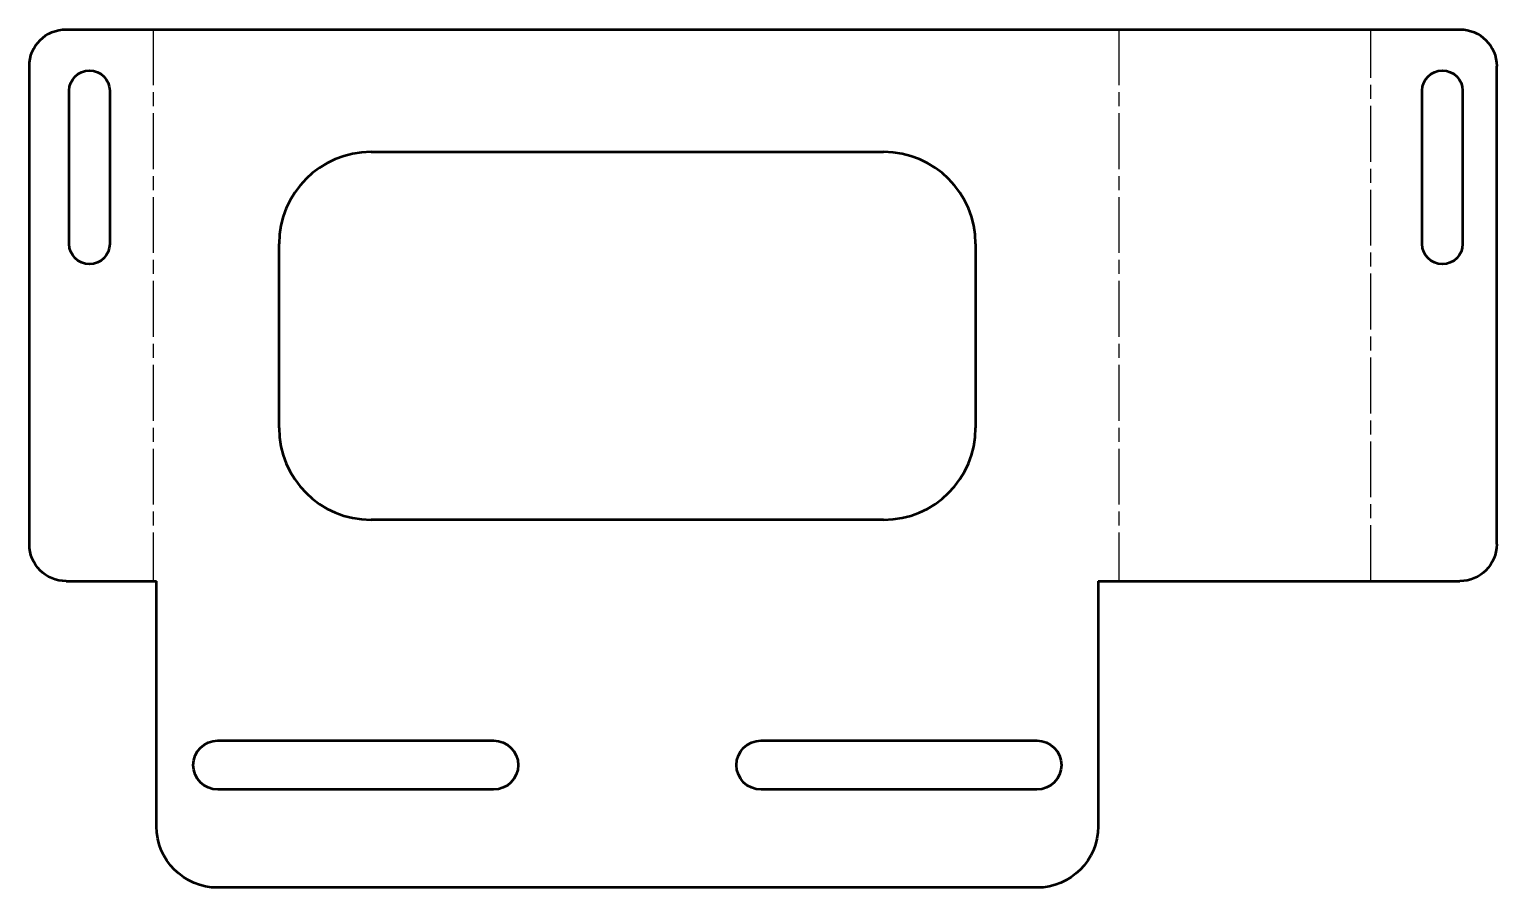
# Model space of a CAD drawing. Header units: inches. Extents: x 0 to 239, y 0 to 140.
import ezdxf

# ---------------------------------------------------------------- set-up
doc = ezdxf.new("R2010")
doc.units = ezdxf.units.IN
doc.header["$MEASUREMENT"] = 0
doc.linetypes.add('Chain', pattern=[13.68, 9.12, -1.14, 2.28, -1.14])
doc.layers.add('Bend Centerline (ANSI)', color=7, linetype='Chain', lineweight=25)
doc.layers.add('Visible (ANSI)', color=7, linetype='Continuous', lineweight=50)

# ---------------------------------------------------------------- blocks, each defined once
blk = doc.blocks.new('GLD-V003-CFIBRAD001_Chapa Lateral Dcho_GLD-V003-CFIBRAD001 (Desplegada)')
at = {"layer": 'Bend Centerline (ANSI)'}
for p, q in [((-99.5, 70), (-99.5, -20)), ((58.06, 70), (58.06, -20)), ((99.15, -20), (99.15, 70))]:
    blk.add_line(p, q, dxfattribs=at)
at = {"layer": 'Visible (ANSI)'}
for p, q in [((-113.68, 70), (113.68, 70)), ((-119.68, -14), (-119.68, 64)), ((119.68, -14), (119.68, 64)), ((-113.17, 35), (-113.17, 60)), ((-106.57, 60), (-106.57, 35)), ((107.52, 35), (107.52, 60)), ((114.12, 60), (114.12, 35)), ((-63.94, 50), (19.67, 50)), ((-78.94, 5), (-78.94, 35)), ((34.67, 35), (34.67, 5)), ((19.67, -10), (-63.94, -10)), ((-113.68, -20), (-98.94, -20)), ((-98.94, -60), (-98.94, -20)), ((54.67, -20), (54.67, -60)), ((54.67, -20), (113.68, -20)), ((-88.94, -46), (-43.94, -46)), ((-0.33, -46), (44.67, -46)), ((-43.94, -54), (-88.94, -54)), ((44.67, -54), (-0.33, -54)), ((44.67, -70), (-88.94, -70))]:
    blk.add_line(p, q, dxfattribs=at)
at = {"layer": 'Visible (ANSI)', "extrusion": (0, 0, -1)}
for centre, radius, start, end in [((113.68, 64), 6, 360, 90), ((-113.68, 64), 6, 90, 180), ((109.87, 60), 3.3, 0, 180), ((-110.82, 60), 3.3, 0, 180), ((109.87, 35), 3.3, 180, 360), ((-110.82, 35), 3.3, 180, 0), ((113.68, -14), 6, 270, 360), ((-113.68, -14), 6, 180, 270), ((88.94, -50), 4, 270, 90), ((43.94, -50), 4, 90, 270), ((0.33, -50), 4, 270, 90), ((-44.67, -50), 4, 90, 270), ((88.94, -60), 10, 270, 0), ((-44.67, -60), 10, 180, 270)]:
    blk.add_arc(centre, radius, start, end, dxfattribs=at)
at = {"layer": 'Visible (ANSI)'}
for centre, start, end in [((-63.94, 35), 90, 180), ((19.67, 35), 0, 90), ((-63.94, 5), 180, 270), ((19.67, 5), 270, 360)]:
    blk.add_arc(centre, 15, start, end, dxfattribs=at)

msp = doc.modelspace()

# ---------------------------------------------------------------- block references
msp.add_blockref('GLD-V003-CFIBRAD001_Chapa Lateral Dcho_GLD-V003-CFIBRAD001 (Desplegada)', (119.68, 70))

doc.saveas('drawing.dxf')
